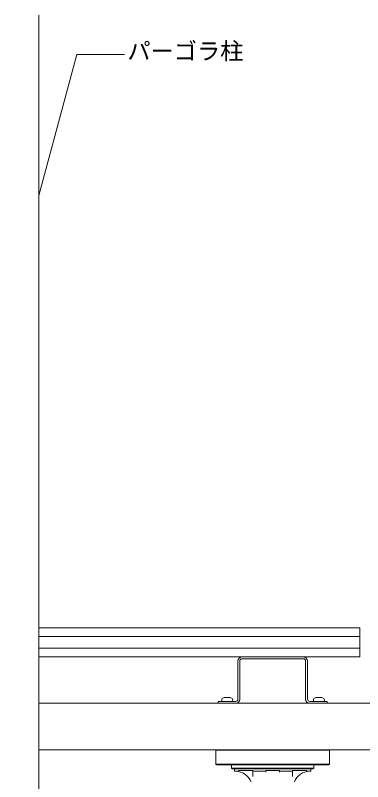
# Model space of a CAD drawing. Units: millimetres, scale not verified. Extents: x -1084 to 889, y -570 to 686.
# Drawn here: x 42 to 341, y -133 to 528 of the extents above; entities that cross this region are included whole.
import ezdxf
from ezdxf.enums import TextEntityAlignment as Align

# ---------------------------------------------------------------- set-up
doc = ezdxf.new("R2010")
doc.units = ezdxf.units.MM
doc.header["$LTSCALE"] = 7
for name, color, linetype, lineweight in [('0-6_MOJI', 7, 'Continuous', 18), ('0-E_DECKM', 7, 'Continuous', 18), ('1-0', 7, 'Continuous', 18), ('1-1_00deck', 7, 'Continuous', 18), ('1-2_00oobiki', 5, 'Continuous', 18), ('1-3_deck', 7, 'Continuous', 18), ('1-7_本体', 4, 'Continuous', 9)]:
    doc.layers.add(name, color=color, linetype=linetype, lineweight=lineweight)
doc.styles.add('ＭＳ ゴシック', font='')
doc.styles.get('ＭＳ ゴシック').set_extended_font_data('MS Gothic')

msp = doc.modelspace()

# ---------------------------------------------------------------- linework, layer by layer
at = {"layer": '0-6_MOJI'}
for p, q in [((62.165, 372.829), (94.798, 494.614)), ((94.798, 494.614), (135.904, 494.614))]:
    msp.add_line(p, q, dxfattribs=at)
at = {"layer": '0-E_DECKM'}
for p, q in [((338.592, -0.158), (338.592, -25.158)), ((338.592, -25.158), (62.165, -25.158)), ((62.165, -25.158), (338.592, -25.158))]:
    msp.add_line(p, q, dxfattribs=at)
at = {"layer": '1-0'}
for p, q in [((237.192, -25.158), (289.992, -25.158)), ((233.592, -28.758), (233.592, -61.558)), ((235.192, -28.758), (235.192, -61.558)), ((237.192, -26.758), (289.992, -26.758)), ((291.992, -28.758), (291.992, -61.558)), ((293.592, -28.758), (293.592, -61.558)), ((216.592, -63.558), (231.592, -63.558)), ((216.592, -63.558), (216.592, -65.158)), ((216.592, -65.158), (231.592, -65.158)), ((219.757, -63.558), (229.007, -63.558)), ((222.347, -60.029), (226.418, -60.029)), ((295.592, -63.558), (310.592, -63.558)), ((295.592, -65.158), (310.592, -65.158)), ((298.757, -63.558), (308.007, -63.558)), ((301.347, -60.029), (305.418, -60.029)), ((310.592, -63.558), (310.592, -65.158))]:
    msp.add_line(p, q, dxfattribs=at)
for centre, radius, start, end in [((237.192, -28.758), 3.6, 90, 180), ((289.992, -28.758), 3.6, 0, 90), ((237.192, -28.758), 2, 90, 180), ((289.992, -28.758), 2, 0, 90), ((222.347, -62.744), 2.714, 89.99998, 197.4576), ((226.418, -62.744), 2.714, 342.54239, 89.99998), ((231.592, -61.558), 2, 270, 0), ((231.592, -61.558), 3.6, 270, 0), ((295.592, -61.558), 3.6, 180, 270), ((295.592, -61.558), 2, 180, 270), ((301.347, -62.744), 2.714, 89.99998, 197.4576), ((305.418, -62.744), 2.714, 342.54239, 89.99998)]:
    msp.add_arc(centre, radius, start, end, dxfattribs=at)
at = {"layer": '1-1_00deck'}
msp.add_lwpolyline([(22.165, 528.316), (22.165, -289.072), (62.165, -289.072), (62.165, 528.316)], dxfattribs=at)
at = {"layer": '1-2_00oobiki'}
msp.add_lwpolyline([(62.165, -105.158), (410.592, -105.158), (410.592, -65.158), (62.165, -65.158)], dxfattribs=at)
at = {"layer": '1-3_deck'}
for p, q in [((338.592, -0.158), (62.165, -0.158)), ((338.592, -7.658), (62.165, -7.658)), ((338.592, -17.658), (62.165, -17.658))]:
    msp.add_line(p, q, dxfattribs=at)
at = {"layer": '1-7_本体'}
for p, q in [((312.592, -105.658), (214.592, -105.658)), ((214.592, -105.658), (214.592, -117.658)), ((215.092, -105.158), (312.092, -105.158)), ((312.592, -117.658), (312.592, -105.658)), ((214.592, -117.658), (312.592, -117.658)), ((312.092, -118.158), (215.092, -118.158)), ((228.092, -118.158), (228.092, -121.158)), ((299.092, -121.158), (299.092, -118.158)), ((228.092, -121.158), (299.092, -121.158)), ((228.592, -121.658), (298.592, -121.658)), ((230.592, -121.658), (230.592, -123.658)), ((234.512, -123.658), (230.592, -123.658)), ((246.512, -123.158), (234.512, -123.158)), ((234.512, -123.658), (234.512, -123.158)), ((246.512, -123.658), (246.512, -123.158)), ((246.512, -123.648), (246.512, -128.221)), ((246.512, -123.658), (257.592, -123.658)), ((257.592, -123.648), (257.592, -124.552)), ((269.592, -123.658), (269.592, -123.158)), ((269.592, -124.552), (269.592, -123.648)), ((269.592, -123.658), (280.671, -123.658)), ((292.671, -123.158), (280.671, -123.158)), ((280.671, -123.658), (280.671, -123.158)), ((280.671, -128.221), (280.671, -123.648)), ((292.671, -123.658), (292.671, -123.158)), ((292.671, -123.658), (296.592, -123.658)), ((296.592, -123.658), (296.592, -121.658))]:
    msp.add_line(p, q, dxfattribs=at)
msp.add_lwpolyline([(257.592, -123.658), (257.592, -123.158), (269.592, -123.158)], dxfattribs=at)
for centre, radius, start, end in [((215.092, -105.658), 0.5, 90, 180), ((312.092, -105.658), 0.5, 0, 90), ((215.092, -117.658), 0.5, 180, 270), ((312.092, -117.658), 0.5, 270, 0), ((228.592, -121.158), 0.5, 180, 270), ((231.146, -138.648), 15, 23.15819, 87.88245), ((296.037, -138.648), 15, 92.11755, 156.84181), ((298.592, -121.158), 0.5, 270, 0)]:
    msp.add_arc(centre, radius, start, end, dxfattribs=at)

# ---------------------------------------------------------------- texts
at = {"layer": '0-6_MOJI', "style": 'ＭＳ ゴシック'}
msp.add_text('パーゴラ柱', height=14.66, dxfattribs=at).set_placement((138.388, 485.74), align=Align.BOTTOM_LEFT)

doc.saveas('drawing.dxf')
